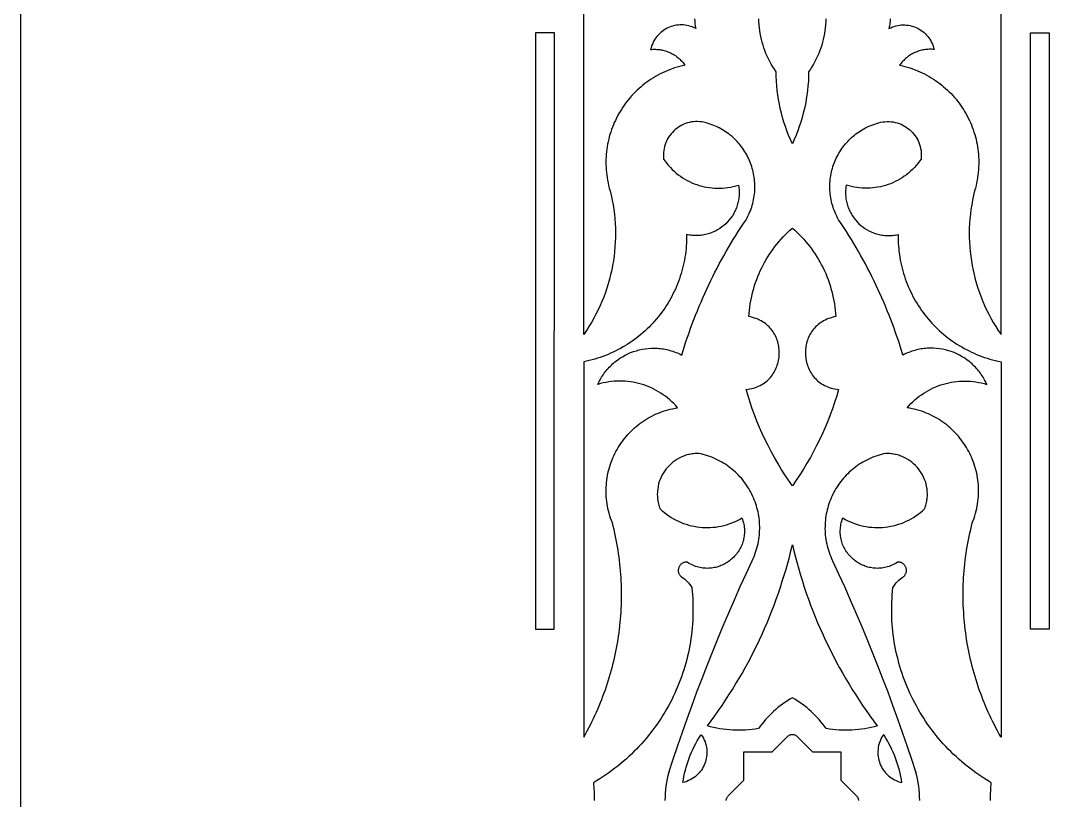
# Model space of a CAD drawing. Extents: x -149 to 151, y -466 to 434.
# Drawn here: x -149.5 to 50.5, y -15.6 to 135.9 of the extents above; entities that cross this region are included whole.
import ezdxf

# ---------------------------------------------------------------- set-up
doc = ezdxf.new("R2010")
doc.units = 0
doc.header["$MEASUREMENT"] = 0
doc.layers.add('LAYER_1', color=18, linetype='CONTINUOUS')

msp = doc.modelspace()

# ---------------------------------------------------------------- linework, layer by layer
at = {"layer": 'LAYER_1'}
for points in [[(-149.47, -465.6), (150.53, -465.6), (150.53, 434.4), (-149.47, 434.4)], [(-45.72, 133.53), (-49.39, 133.53), (-49.39, 17.65), (-45.76, 17.65)], [(46.79, 133.53), (50.46, 133.53), (50.46, 17.65), (46.83, 17.65)], [(-40.02, 69.64), (-40.02, -3.29), (-39.69, -2.7), (-39.36, -2.1), (-39.04, -1.51), (-38.73, -0.9), (-38.43, -0.3), (-38.13, 0.31), (-37.84, 0.92), (-37.56, 1.54), (-37.28, 2.16), (-37.02, 2.78), (-36.76, 3.4), (-36.51, 4.03), (-36.27, 4.65), (-36.03, 5.29), (-35.81, 5.92), (-35.59, 6.55), (-35.38, 7.19), (-35.17, 7.83), (-34.98, 8.47), (-34.79, 9.12), (-34.61, 9.76), (-34.44, 10.41), (-34.27, 11.06), (-34.12, 11.71), (-33.97, 12.37), (-33.83, 13.02), (-33.69, 13.68), (-33.57, 14.33), (-33.45, 14.99), (-33.34, 15.65), (-33.24, 16.31), (-33.15, 16.98), (-33.07, 17.64), (-32.99, 18.3), (-32.92, 18.97), (-32.86, 19.64), (-32.81, 20.3), (-32.76, 20.97), (-32.72, 21.64), (-32.7, 22.31), (-32.67, 22.98), (-32.66, 23.65), (-32.66, 24.32), (-32.66, 24.99), (-32.67, 25.66), (-32.69, 26.33), (-32.72, 27), (-32.76, 27.67), (-32.8, 28.34), (-32.85, 29.01), (-32.91, 29.68), (-32.98, 30.35), (-33.06, 31.02), (-33.14, 31.69), (-33.24, 32.36), (-33.34, 33.03), (-33.45, 33.7), (-33.57, 34.36), (-33.69, 35.03), (-33.83, 35.69), (-33.97, 36.36), (-34.12, 37.02), (-34.28, 37.68), (-34.44, 38.34), (-34.62, 38.8), (-34.79, 39.26), (-34.94, 39.73), (-35.08, 40.19), (-35.2, 40.65), (-35.31, 41.12), (-35.4, 41.58), (-35.48, 42.05), (-35.54, 42.51), (-35.6, 42.98), (-35.63, 43.44), (-35.66, 43.9), (-35.67, 44.37), (-35.67, 44.83), (-35.65, 45.28), (-35.62, 45.74), (-35.58, 46.2), (-35.53, 46.65), (-35.46, 47.1), (-35.39, 47.54), (-35.3, 47.99), (-35.19, 48.43), (-35.08, 48.86), (-34.95, 49.3), (-34.82, 49.73), (-34.67, 50.15), (-34.5, 50.57), (-34.33, 50.98), (-34.15, 51.39), (-33.95, 51.8), (-33.75, 52.2), (-33.53, 52.59), (-33.31, 52.98), (-33.07, 53.36), (-32.82, 53.73), (-32.57, 54.1), (-32.3, 54.46), (-32.02, 54.82), (-31.73, 55.16), (-31.44, 55.5), (-31.13, 55.83), (-30.81, 56.15), (-30.49, 56.47), (-30.16, 56.77), (-29.81, 57.07), (-29.46, 57.36), (-29.1, 57.64), (-28.73, 57.9), (-28.35, 58.16), (-27.97, 58.41), (-27.57, 58.65), (-27.17, 58.88), (-26.76, 59.09), (-26.35, 59.3), (-25.92, 59.49), (-25.49, 59.68), (-25.05, 59.85), (-24.6, 60.01), (-24.15, 60.15), (-23.69, 60.29), (-23.22, 60.41), (-22.74, 60.52), (-22.26, 60.61), (-21.78, 60.69), (-22.14, 61.11), (-22.51, 61.5), (-22.9, 61.88), (-23.3, 62.25), (-23.71, 62.6), (-24.13, 62.93), (-24.56, 63.24), (-25.01, 63.54), (-25.46, 63.82), (-25.92, 64.08), (-26.39, 64.33), (-26.86, 64.56), (-27.35, 64.77), (-27.84, 64.97), (-28.34, 65.14), (-28.84, 65.3), (-29.35, 65.44), (-29.86, 65.56), (-30.38, 65.66), (-30.9, 65.75), (-31.42, 65.81), (-31.95, 65.86), (-32.48, 65.89), (-33.01, 65.89), (-33.55, 65.88), (-34.08, 65.85), (-34.61, 65.8), (-35.15, 65.73), (-35.68, 65.64), (-36.21, 65.53), (-36.74, 65.4), (-37.27, 65.25), (-37.14, 65.54), (-36.99, 65.82), (-36.85, 66.1), (-36.69, 66.38), (-36.53, 66.64), (-36.37, 66.91), (-36.2, 67.16), (-36.02, 67.41), (-35.83, 67.66), (-35.64, 67.9), (-35.45, 68.13), (-35.25, 68.36), (-35.04, 68.58), (-34.83, 68.8), (-34.62, 69.01), (-34.4, 69.21), (-34.17, 69.41), (-33.94, 69.6), (-33.47, 69.97), (-32.99, 70.31), (-32.48, 70.62), (-31.97, 70.91), (-31.44, 71.17), (-30.9, 71.41), (-30.34, 71.61), (-29.78, 71.79), (-29.21, 71.95), (-28.63, 72.07), (-28.05, 72.17), (-27.46, 72.23), (-26.87, 72.27), (-26.57, 72.28), (-26.27, 72.28), (-25.97, 72.27), (-25.68, 72.26), (-25.38, 72.24), (-25.08, 72.2), (-24.78, 72.17), (-24.48, 72.12), (-24.18, 72.07), (-23.88, 72.01), (-23.59, 71.94), (-23.29, 71.86), (-22.99, 71.77), (-22.7, 71.68), (-22.41, 71.58), (-22.11, 71.47), (-21.82, 71.35), (-21.53, 71.22), (-21.25, 71.09), (-20.96, 70.95), (-20.7, 71.82), (-20.42, 72.69), (-20.14, 73.56), (-19.85, 74.43), (-19.55, 75.29), (-19.24, 76.15), (-18.92, 77.01), (-18.6, 77.87), (-18.27, 78.72), (-17.93, 79.56), (-17.58, 80.41), (-17.22, 81.25), (-16.86, 82.09), (-16.49, 82.92), (-16.11, 83.75), (-15.72, 84.58), (-15.32, 85.4), (-14.92, 86.22), (-14.51, 87.03), (-14.09, 87.84), (-13.66, 88.65), (-13.23, 89.45), (-12.79, 90.25), (-12.34, 91.05), (-11.88, 91.84), (-11.42, 92.62), (-10.94, 93.41), (-10.46, 94.18), (-9.97, 94.96), (-9.48, 95.73), (-8.98, 96.49), (-8.47, 97.25), (-8.28, 97.59), (-8.1, 97.94), (-7.93, 98.29), (-7.77, 98.64), (-7.63, 98.99), (-7.5, 99.35), (-7.37, 99.7), (-7.26, 100.06), (-7.16, 100.42), (-7.07, 100.78), (-7, 101.14), (-6.93, 101.51), (-6.87, 101.87), (-6.83, 102.23), (-6.79, 102.59), (-6.77, 102.96), (-6.75, 103.32), (-6.75, 103.68), (-6.75, 104.04), (-6.77, 104.4), (-6.8, 104.76), (-6.83, 105.12), (-6.88, 105.47), (-6.94, 105.82), (-7, 106.18), (-7.08, 106.52), (-7.16, 106.87), (-7.26, 107.22), (-7.36, 107.56), (-7.47, 107.89), (-7.59, 108.23), (-7.72, 108.56), (-7.86, 108.89), (-8.01, 109.21), (-8.17, 109.53), (-8.34, 109.85), (-8.51, 110.16), (-8.7, 110.46), (-8.89, 110.76), (-9.09, 111.06), (-9.3, 111.35), (-9.52, 111.63), (-9.74, 111.91), (-9.98, 112.19), (-10.22, 112.45), (-10.47, 112.71), (-10.73, 112.97), (-10.99, 113.21), (-11.26, 113.45), (-11.54, 113.69), (-11.83, 113.91), (-12.13, 114.13), (-12.43, 114.34), (-12.74, 114.54), (-13.06, 114.73), (-13.38, 114.92), (-13.71, 115.1), (-14.05, 115.26), (-14.39, 115.42), (-14.75, 115.57), (-15.1, 115.71), (-15.47, 115.84), (-15.84, 115.96), (-16.22, 116.07), (-16.64, 116.17), (-17.05, 116.25), (-17.47, 116.29), (-17.88, 116.32), (-18.29, 116.31), (-18.69, 116.28), (-19.08, 116.23), (-19.47, 116.15), (-19.85, 116.05), (-20.23, 115.92), (-20.59, 115.78), (-20.94, 115.61), (-21.28, 115.42), (-21.61, 115.22), (-21.93, 114.99), (-22.23, 114.75), (-22.52, 114.49), (-22.79, 114.22), (-23.05, 113.92), (-23.28, 113.62), (-23.51, 113.3), (-23.71, 112.96), (-23.89, 112.61), (-24.05, 112.25), (-24.19, 111.88), (-24.31, 111.5), (-24.4, 111.11), (-24.47, 110.71), (-24.52, 110.3), (-24.54, 109.88), (-24.53, 109.46), (-24.49, 109.03), (-24.19, 108.59), (-23.87, 108.17), (-23.53, 107.77), (-23.18, 107.38), (-22.81, 107), (-22.44, 106.65), (-22.04, 106.31), (-21.64, 105.99), (-21.23, 105.69), (-20.8, 105.4), (-20.37, 105.13), (-19.92, 104.88), (-19.47, 104.65), (-19.01, 104.44), (-18.54, 104.24), (-18.06, 104.07), (-17.58, 103.91), (-17.09, 103.77), (-16.59, 103.65), (-16.09, 103.56), (-15.59, 103.48), (-15.08, 103.42), (-14.57, 103.38), (-14.06, 103.36), (-13.54, 103.37), (-13.03, 103.39), (-12.51, 103.44), (-11.99, 103.5), (-11.48, 103.59), (-10.96, 103.7), (-10.45, 103.83), (-9.94, 103.98), (-9.89, 103.71), (-9.86, 103.44), (-9.83, 103.16), (-9.81, 102.89), (-9.81, 102.62), (-9.81, 102.35), (-9.81, 102.09), (-9.83, 101.83), (-9.86, 101.57), (-9.89, 101.31), (-9.93, 101.05), (-9.98, 100.8), (-10.04, 100.55), (-10.1, 100.3), (-10.17, 100.05), (-10.25, 99.81), (-10.34, 99.57), (-10.43, 99.34), (-10.53, 99.11), (-10.64, 98.88), (-10.75, 98.65), (-10.87, 98.43), (-11.13, 98.01), (-11.41, 97.59), (-11.72, 97.2), (-12.05, 96.83), (-12.4, 96.47), (-12.77, 96.14), (-13.16, 95.83), (-13.57, 95.54), (-13.99, 95.28), (-14.43, 95.04), (-14.66, 94.93), (-14.89, 94.83), (-15.12, 94.73), (-15.36, 94.64), (-15.6, 94.56), (-15.84, 94.49), (-16.08, 94.42), (-16.33, 94.36), (-16.58, 94.31), (-16.84, 94.26), (-17.09, 94.23), (-17.35, 94.2), (-17.61, 94.18), (-17.87, 94.16), (-18.14, 94.16), (-18.4, 94.16), (-18.67, 94.18), (-18.94, 94.2), (-19.21, 94.23), (-19.48, 94.27), (-19.75, 94.32), (-20.02, 94.37), (-20.02, 93.81), (-20.03, 93.25), (-20.05, 92.69), (-20.08, 92.14), (-20.13, 91.59), (-20.19, 91.04), (-20.26, 90.49), (-20.34, 89.95), (-20.44, 89.41), (-20.54, 88.88), (-20.66, 88.35), (-20.79, 87.82), (-20.93, 87.3), (-21.08, 86.78), (-21.24, 86.27), (-21.41, 85.76), (-21.59, 85.25), (-21.79, 84.75), (-21.99, 84.26), (-22.21, 83.77), (-22.43, 83.28), (-22.67, 82.81), (-22.91, 82.33), (-23.17, 81.87), (-23.43, 81.41), (-23.7, 80.95), (-23.99, 80.5), (-24.28, 80.06), (-24.58, 79.62), (-24.89, 79.19), (-25.22, 78.77), (-25.54, 78.36), (-25.88, 77.95), (-26.23, 77.55), (-26.58, 77.15), (-26.95, 76.77), (-27.32, 76.39), (-27.7, 76.02), (-28.09, 75.66), (-28.48, 75.3), (-28.89, 74.96), (-29.3, 74.62), (-29.72, 74.29), (-30.14, 73.97), (-30.57, 73.66), (-31.02, 73.36), (-31.46, 73.07), (-31.92, 72.78), (-32.38, 72.51), (-32.85, 72.24), (-33.32, 71.99), (-33.8, 71.74), (-34.29, 71.51), (-34.78, 71.29), (-35.28, 71.07), (-35.79, 70.87), (-36.3, 70.68), (-36.81, 70.49), (-37.33, 70.32), (-37.86, 70.16), (-38.4, 70.01), (-38.93, 69.88), (-39.48, 69.75)], [(41.09, 69.64), (41.09, -3.29), (40.76, -2.7), (40.43, -2.1), (40.11, -1.51), (39.8, -0.9), (39.49, -0.3), (39.2, 0.31), (38.91, 0.92), (38.62, 1.54), (38.35, 2.16), (38.09, 2.78), (37.83, 3.4), (37.58, 4.03), (37.33, 4.65), (37.1, 5.29), (36.87, 5.92), (36.65, 6.55), (36.44, 7.19), (36.24, 7.83), (36.04, 8.47), (35.86, 9.12), (35.68, 9.76), (35.5, 10.41), (35.34, 11.06), (35.18, 11.71), (35.03, 12.37), (34.89, 13.02), (34.76, 13.68), (34.64, 14.33), (34.52, 14.99), (34.41, 15.65), (34.31, 16.31), (34.22, 16.98), (34.13, 17.64), (34.06, 18.3), (33.99, 18.97), (33.93, 19.64), (33.87, 20.3), (33.83, 20.97), (33.79, 21.64), (33.76, 22.31), (33.74, 22.98), (33.73, 23.65), (33.72, 24.32), (33.73, 24.99), (33.74, 25.66), (33.76, 26.33), (33.79, 27), (33.82, 27.67), (33.87, 28.34), (33.92, 29.01), (33.98, 29.68), (34.05, 30.35), (34.13, 31.02), (34.21, 31.69), (34.3, 32.36), (34.4, 33.03), (34.51, 33.7), (34.63, 34.36), (34.76, 35.03), (34.89, 35.69), (35.03, 36.36), (35.19, 37.02), (35.34, 37.68), (35.51, 38.34), (35.69, 38.8), (35.86, 39.26), (36.01, 39.73), (36.14, 40.19), (36.27, 40.65), (36.37, 41.12), (36.47, 41.58), (36.55, 42.05), (36.61, 42.51), (36.66, 42.98), (36.7, 43.44), (36.72, 43.9), (36.74, 44.37), (36.73, 44.83), (36.72, 45.28), (36.69, 45.74), (36.65, 46.2), (36.6, 46.65), (36.53, 47.1), (36.45, 47.54), (36.36, 47.99), (36.26, 48.43), (36.15, 48.86), (36.02, 49.3), (35.88, 49.73), (35.73, 50.15), (35.57, 50.57), (35.4, 50.98), (35.22, 51.39), (35.02, 51.8), (34.82, 52.2), (34.6, 52.59), (34.37, 52.98), (34.14, 53.36), (33.89, 53.73), (33.63, 54.1), (33.36, 54.46), (33.09, 54.82), (32.8, 55.16), (32.5, 55.5), (32.2, 55.83), (31.88, 56.15), (31.56, 56.47), (31.22, 56.77), (30.88, 57.07), (30.53, 57.36), (30.17, 57.64), (29.8, 57.9), (29.42, 58.16), (29.04, 58.41), (28.64, 58.65), (28.24, 58.88), (27.83, 59.09), (27.41, 59.3), (26.99, 59.49), (26.56, 59.68), (26.12, 59.85), (25.67, 60.01), (25.21, 60.15), (24.75, 60.29), (24.29, 60.41), (23.81, 60.52), (23.33, 60.61), (22.84, 60.69), (23.21, 61.11), (23.58, 61.5), (23.97, 61.88), (24.37, 62.25), (24.78, 62.6), (25.2, 62.93), (25.63, 63.24), (26.07, 63.54), (26.52, 63.82), (26.98, 64.08), (27.45, 64.33), (27.93, 64.56), (28.41, 64.77), (28.9, 64.97), (29.4, 65.14), (29.91, 65.3), (30.41, 65.44), (30.93, 65.56), (31.45, 65.66), (31.97, 65.75), (32.49, 65.81), (33.02, 65.86), (33.55, 65.89), (34.08, 65.89), (34.61, 65.88), (35.15, 65.85), (35.68, 65.8), (36.21, 65.73), (36.75, 65.64), (37.28, 65.53), (37.81, 65.4), (38.34, 65.25), (38.2, 65.54), (38.06, 65.82), (37.91, 66.1), (37.76, 66.38), (37.6, 66.64), (37.43, 66.91), (37.26, 67.16), (37.08, 67.41), (36.9, 67.66), (36.71, 67.9), (36.52, 68.13), (36.32, 68.36), (36.11, 68.58), (35.9, 68.8), (35.68, 69.01), (35.46, 69.21), (35.24, 69.41), (35.01, 69.6), (34.54, 69.97), (34.05, 70.31), (33.55, 70.62), (33.03, 70.91), (32.5, 71.17), (31.96, 71.41), (31.41, 71.61), (30.85, 71.79), (30.28, 71.95), (29.7, 72.07), (29.12, 72.17), (28.53, 72.23), (27.94, 72.27), (27.64, 72.28), (27.34, 72.28), (27.04, 72.27), (26.74, 72.26), (26.44, 72.24), (26.14, 72.2), (25.84, 72.17), (25.55, 72.12), (25.25, 72.07), (24.95, 72.01), (24.65, 71.94), (24.36, 71.86), (24.06, 71.77), (23.77, 71.68), (23.47, 71.58), (23.18, 71.47), (22.89, 71.35), (22.6, 71.22), (22.31, 71.09), (22.03, 70.95), (21.76, 71.82), (21.49, 72.69), (21.2, 73.56), (20.91, 74.43), (20.61, 75.29), (20.31, 76.15), (19.99, 77.01), (19.67, 77.87), (19.33, 78.72), (18.99, 79.56), (18.65, 80.41), (18.29, 81.25), (17.93, 82.09), (17.55, 82.92), (17.17, 83.75), (16.79, 84.58), (16.39, 85.4), (15.99, 86.22), (15.58, 87.03), (15.16, 87.84), (14.73, 88.65), (14.3, 89.45), (13.85, 90.25), (13.4, 91.05), (12.95, 91.84), (12.48, 92.62), (12.01, 93.41), (11.53, 94.18), (11.04, 94.96), (10.55, 95.73), (10.04, 96.49), (9.53, 97.25), (9.34, 97.59), (9.16, 97.94), (9, 98.29), (8.84, 98.64), (8.7, 98.99), (8.56, 99.35), (8.44, 99.7), (8.33, 100.06), (8.23, 100.42), (8.14, 100.78), (8.06, 101.14), (8, 101.51), (7.94, 101.87), (7.89, 102.23), (7.86, 102.59), (7.83, 102.96), (7.82, 103.32), (7.81, 103.68), (7.82, 104.04), (7.84, 104.4), (7.86, 104.76), (7.9, 105.12), (7.95, 105.47), (8, 105.82), (8.07, 106.18), (8.14, 106.52), (8.23, 106.87), (8.32, 107.22), (8.43, 107.56), (8.54, 107.89), (8.66, 108.23), (8.79, 108.56), (8.93, 108.89), (9.08, 109.21), (9.24, 109.53), (9.41, 109.85), (9.58, 110.16), (9.76, 110.46), (9.96, 110.76), (10.16, 111.06), (10.37, 111.35), (10.58, 111.63), (10.81, 111.91), (11.04, 112.19), (11.29, 112.45), (11.54, 112.71), (11.79, 112.97), (12.06, 113.21), (12.33, 113.45), (12.61, 113.69), (12.9, 113.91), (13.19, 114.13), (13.5, 114.34), (13.81, 114.54), (14.12, 114.73), (14.45, 114.92), (14.78, 115.1), (15.12, 115.26), (15.46, 115.42), (15.81, 115.57), (16.17, 115.71), (16.54, 115.84), (16.91, 115.96), (17.28, 116.07), (17.7, 116.17), (18.12, 116.25), (18.53, 116.29), (18.95, 116.32), (19.35, 116.31), (19.75, 116.28), (20.15, 116.23), (20.54, 116.15), (20.92, 116.05), (21.29, 115.92), (21.65, 115.78), (22.01, 115.61), (22.35, 115.42), (22.68, 115.22), (22.99, 114.99), (23.3, 114.75), (23.58, 114.49), (23.86, 114.22), (24.11, 113.92), (24.35, 113.62), (24.57, 113.3), (24.77, 112.96), (24.96, 112.61), (25.12, 112.25), (25.26, 111.88), (25.37, 111.5), (25.47, 111.11), (25.54, 110.71), (25.58, 110.3), (25.6, 109.88), (25.6, 109.46), (25.56, 109.03), (25.25, 108.59), (24.93, 108.17), (24.6, 107.77), (24.25, 107.38), (23.88, 107), (23.5, 106.65), (23.11, 106.31), (22.71, 105.99), (22.29, 105.69), (21.87, 105.4), (21.43, 105.13), (20.99, 104.88), (20.54, 104.65), (20.07, 104.44), (19.6, 104.24), (19.13, 104.07), (18.64, 103.91), (18.15, 103.77), (17.66, 103.65), (17.16, 103.56), (16.66, 103.48), (16.15, 103.42), (15.64, 103.38), (15.12, 103.36), (14.61, 103.37), (14.09, 103.39), (13.58, 103.44), (13.06, 103.5), (12.54, 103.59), (12.03, 103.7), (11.51, 103.83), (11, 103.98), (10.96, 103.71), (10.92, 103.44), (10.9, 103.16), (10.88, 102.89), (10.87, 102.62), (10.87, 102.35), (10.88, 102.09), (10.9, 101.83), (10.92, 101.57), (10.96, 101.31), (11, 101.05), (11.05, 100.8), (11.1, 100.55), (11.17, 100.3), (11.24, 100.05), (11.32, 99.81), (11.4, 99.57), (11.5, 99.34), (11.6, 99.11), (11.7, 98.88), (11.82, 98.65), (11.94, 98.43), (12.2, 98.01), (12.48, 97.59), (12.79, 97.2), (13.12, 96.83), (13.47, 96.47), (13.84, 96.14), (14.23, 95.83), (14.63, 95.54), (15.06, 95.28), (15.5, 95.04), (15.73, 94.93), (15.96, 94.83), (16.19, 94.73), (16.42, 94.64), (16.66, 94.56), (16.91, 94.49), (17.15, 94.42), (17.4, 94.36), (17.65, 94.31), (17.9, 94.26), (18.16, 94.23), (18.42, 94.2), (18.68, 94.18), (18.94, 94.16), (19.2, 94.16), (19.47, 94.16), (19.73, 94.18), (20, 94.2), (20.27, 94.23), (20.54, 94.27), (20.82, 94.32), (21.09, 94.37), (21.09, 93.81), (21.1, 93.25), (21.12, 92.69), (21.15, 92.14), (21.2, 91.59), (21.26, 91.04), (21.33, 90.49), (21.41, 89.95), (21.5, 89.41), (21.61, 88.88), (21.73, 88.35), (21.85, 87.82), (21.99, 87.3), (22.14, 86.78), (22.31, 86.27), (22.48, 85.76), (22.66, 85.25), (22.85, 84.75), (23.06, 84.26), (23.27, 83.77), (23.5, 83.28), (23.73, 82.81), (23.98, 82.33), (24.23, 81.87), (24.5, 81.41), (24.77, 80.95), (25.06, 80.5), (25.35, 80.06), (25.65, 79.62), (25.96, 79.19), (26.28, 78.77), (26.61, 78.36), (26.95, 77.95), (27.3, 77.55), (27.65, 77.15), (28.01, 76.77), (28.39, 76.39), (28.77, 76.02), (29.15, 75.66), (29.55, 75.3), (29.95, 74.96), (30.36, 74.62), (30.78, 74.29), (31.21, 73.97), (31.64, 73.66), (32.08, 73.36), (32.53, 73.07), (32.98, 72.78), (33.45, 72.51), (33.91, 72.24), (34.39, 71.99), (34.87, 71.74), (35.35, 71.51), (35.85, 71.29), (36.35, 71.07), (36.85, 70.87), (37.36, 70.68), (37.88, 70.49), (38.4, 70.32), (38.93, 70.16), (39.46, 70.01), (40, 69.88), (40.54, 69.75)], [(0.53, 45.53), (-0.21, 46.6), (-0.94, 47.69), (-1.64, 48.79), (-2.31, 49.91), (-2.96, 51.04), (-3.59, 52.18), (-4.19, 53.34), (-4.76, 54.5), (-5.31, 55.69), (-5.84, 56.88), (-6.34, 58.08), (-6.82, 59.3), (-7.26, 60.52), (-7.69, 61.75), (-8.08, 63), (-8.45, 64.25), (-8.07, 64.3), (-7.7, 64.36), (-7.34, 64.44), (-6.99, 64.53), (-6.66, 64.64), (-6.33, 64.76), (-6.02, 64.89), (-5.72, 65.04), (-5.43, 65.2), (-5.15, 65.37), (-4.88, 65.55), (-4.63, 65.74), (-4.39, 65.94), (-4.16, 66.16), (-3.94, 66.38), (-3.73, 66.61), (-3.53, 66.85), (-3.35, 67.1), (-3.18, 67.35), (-3.01, 67.61), (-2.87, 67.88), (-2.73, 68.15), (-2.6, 68.43), (-2.49, 68.71), (-2.39, 69), (-2.3, 69.29), (-2.22, 69.59), (-2.16, 69.89), (-2.1, 70.19), (-2.06, 70.49), (-2.03, 70.79), (-2.01, 71.1), (-2.01, 71.4), (-2.02, 71.71), (-2.03, 72.02), (-2.07, 72.32), (-2.11, 72.62), (-2.16, 72.92), (-2.23, 73.22), (-2.31, 73.51), (-2.4, 73.81), (-2.51, 74.09), (-2.62, 74.38), (-2.75, 74.65), (-2.89, 74.93), (-3.04, 75.19), (-3.21, 75.45), (-3.39, 75.71), (-3.58, 75.95), (-3.78, 76.19), (-3.99, 76.42), (-4.22, 76.64), (-4.46, 76.85), (-4.71, 77.05), (-4.98, 77.24), (-5.25, 77.42), (-5.54, 77.59), (-5.84, 77.75), (-6.16, 77.89), (-6.49, 78.02), (-6.83, 78.14), (-7.18, 78.25), (-7.54, 78.34), (-7.92, 78.41), (-7.88, 79.03), (-7.82, 79.65), (-7.74, 80.27), (-7.65, 80.88), (-7.55, 81.49), (-7.43, 82.09), (-7.29, 82.69), (-7.14, 83.29), (-6.98, 83.88), (-6.8, 84.46), (-6.61, 85.04), (-6.4, 85.62), (-6.18, 86.19), (-5.94, 86.76), (-5.69, 87.31), (-5.43, 87.87), (-5.15, 88.41), (-4.86, 88.95), (-4.56, 89.48), (-4.25, 90), (-3.92, 90.52), (-3.57, 91.03), (-3.22, 91.53), (-2.85, 92.02), (-2.47, 92.5), (-2.08, 92.97), (-1.67, 93.44), (-1.26, 93.89), (-0.83, 94.34), (-0.38, 94.77), (0.07, 95.2), (0.53, 95.61), (1, 95.2), (1.45, 94.77), (1.89, 94.34), (2.32, 93.89), (2.74, 93.44), (3.14, 92.97), (3.54, 92.5), (3.92, 92.02), (4.29, 91.53), (4.64, 91.03), (4.98, 90.52), (5.31, 90), (5.63, 89.48), (5.93, 88.95), (6.22, 88.41), (6.5, 87.87), (6.76, 87.31), (7.01, 86.76), (7.24, 86.19), (7.47, 85.62), (7.67, 85.04), (7.87, 84.46), (8.04, 83.88), (8.21, 83.29), (8.36, 82.69), (8.49, 82.09), (8.61, 81.49), (8.72, 80.88), (8.81, 80.27), (8.88, 79.65), (8.94, 79.03), (8.99, 78.41), (8.61, 78.34), (8.24, 78.25), (7.89, 78.14), (7.55, 78.02), (7.23, 77.89), (6.91, 77.75), (6.61, 77.59), (6.32, 77.42), (6.04, 77.24), (5.78, 77.05), (5.53, 76.85), (5.29, 76.64), (5.06, 76.42), (4.84, 76.19), (4.64, 75.95), (4.45, 75.71), (4.28, 75.45), (4.11, 75.19), (3.96, 74.93), (3.82, 74.65), (3.69, 74.38), (3.57, 74.09), (3.47, 73.81), (3.38, 73.51), (3.3, 73.22), (3.23, 72.92), (3.17, 72.62), (3.13, 72.32), (3.1, 72.02), (3.08, 71.71), (3.08, 71.4), (3.08, 71.1), (3.1, 70.79), (3.13, 70.49), (3.17, 70.19), (3.22, 69.89), (3.29, 69.59), (3.37, 69.29), (3.46, 69), (3.56, 68.71), (3.67, 68.43), (3.8, 68.15), (3.93, 67.88), (4.08, 67.61), (4.24, 67.35), (4.41, 67.1), (4.6, 66.85), (4.8, 66.61), (5, 66.38), (5.22, 66.16), (5.45, 65.94), (5.7, 65.74), (5.95, 65.55), (6.22, 65.37), (6.5, 65.2), (6.79, 65.04), (7.09, 64.89), (7.4, 64.76), (7.72, 64.64), (8.06, 64.53), (8.41, 64.44), (8.77, 64.36), (9.14, 64.3), (9.52, 64.25), (9.15, 63), (8.75, 61.75), (8.33, 60.52), (7.88, 59.3), (7.41, 58.08), (6.91, 56.88), (6.38, 55.69), (5.83, 54.5), (5.25, 53.34), (4.65, 52.18), (4.03, 51.04), (3.38, 49.91), (2.7, 48.79), (2, 47.69), (1.28, 46.6)], [(0.53, 4.36), (0.04, 4.07), (-0.44, 3.77), (-0.91, 3.45), (-1.37, 3.13), (-1.82, 2.79), (-2.26, 2.44), (-2.69, 2.08), (-3.11, 1.7), (-3.51, 1.32), (-3.91, 0.93), (-4.3, 0.52), (-4.67, 0.11), (-5.04, -0.32), (-5.39, -0.75), (-5.73, -1.2), (-6.06, -1.65), (-6.68, -1.74), (-7.3, -1.82), (-7.93, -1.88), (-8.55, -1.92), (-9.17, -1.95), (-9.8, -1.96), (-10.42, -1.95), (-11.05, -1.93), (-11.67, -1.89), (-12.29, -1.83), (-12.91, -1.75), (-13.53, -1.66), (-14.15, -1.55), (-14.76, -1.43), (-15.37, -1.28), (-15.98, -1.12), (-15.24, -0.14), (-14.52, 0.85), (-13.82, 1.85), (-13.13, 2.86), (-12.45, 3.87), (-11.78, 4.9), (-11.13, 5.93), (-10.49, 6.97), (-9.86, 8.02), (-9.25, 9.08), (-8.65, 10.15), (-8.07, 11.22), (-7.5, 12.3), (-6.95, 13.39), (-6.4, 14.49), (-5.88, 15.59), (-5.36, 16.7), (-4.87, 17.82), (-4.38, 18.94), (-3.91, 20.07), (-3.46, 21.21), (-3.02, 22.35), (-2.6, 23.5), (-2.19, 24.65), (-1.79, 25.81), (-1.42, 26.98), (-1.05, 28.15), (-0.7, 29.33), (-0.37, 30.51), (-0.05, 31.7), (0.25, 32.89), (0.53, 34.09), (0.82, 32.89), (1.12, 31.7), (1.44, 30.51), (1.77, 29.33), (2.12, 28.15), (2.48, 26.98), (2.86, 25.81), (3.25, 24.65), (3.66, 23.5), (4.09, 22.35), (4.53, 21.21), (4.98, 20.07), (5.45, 18.94), (5.93, 17.82), (6.43, 16.7), (6.94, 15.59), (7.47, 14.49), (8.01, 13.39), (8.57, 12.3), (9.14, 11.22), (9.72, 10.15), (10.32, 9.08), (10.93, 8.02), (11.56, 6.97), (12.19, 5.93), (12.85, 4.9), (13.51, 3.87), (14.19, 2.86), (14.88, 1.85), (15.59, 0.85), (16.31, -0.14), (17.04, -1.12), (16.44, -1.28), (15.83, -1.43), (15.21, -1.55), (14.6, -1.66), (13.98, -1.75), (13.36, -1.83), (12.74, -1.89), (12.11, -1.93), (11.49, -1.95), (10.86, -1.96), (10.24, -1.95), (9.62, -1.92), (8.99, -1.88), (8.37, -1.82), (7.75, -1.74), (7.13, -1.65), (6.8, -1.2), (6.46, -0.75), (6.1, -0.32), (5.74, 0.11), (5.36, 0.52), (4.98, 0.93), (4.58, 1.32), (4.17, 1.7), (3.75, 2.08), (3.33, 2.44), (2.89, 2.79), (2.44, 3.13), (1.98, 3.45), (1.5, 3.77), (1.02, 4.07)], [(-20.75, -12.12), (-20.65, -11.52), (-20.54, -10.92), (-20.41, -10.33), (-20.26, -9.73), (-20.1, -9.14), (-19.93, -8.56), (-19.73, -7.97), (-19.52, -7.4), (-19.3, -6.82), (-19.06, -6.25), (-18.8, -5.69), (-18.53, -5.13), (-18.24, -4.57), (-17.94, -4.03), (-17.62, -3.49), (-17.28, -2.95), (-17.16, -2.86), (-16.94, -3.19), (-16.75, -3.53), (-16.58, -3.87), (-16.44, -4.22), (-16.32, -4.57), (-16.23, -4.93), (-16.16, -5.29), (-16.11, -5.65), (-16.08, -6.01), (-16.08, -6.37), (-16.09, -6.72), (-16.13, -7.08), (-16.19, -7.43), (-16.27, -7.77), (-16.37, -8.12), (-16.49, -8.45), (-16.63, -8.78), (-16.78, -9.09), (-16.96, -9.4), (-17.15, -9.7), (-17.36, -9.99), (-17.59, -10.26), (-17.84, -10.52), (-18.1, -10.77), (-18.38, -11), (-18.67, -11.22), (-18.98, -11.42), (-19.31, -11.6), (-19.65, -11.76), (-20, -11.9), (-20.37, -12.02)], [(21.82, -12.12), (21.72, -11.52), (21.61, -10.92), (21.48, -10.33), (21.33, -9.73), (21.17, -9.14), (20.99, -8.56), (20.8, -7.97), (20.59, -7.4), (20.37, -6.82), (20.13, -6.25), (19.87, -5.69), (19.6, -5.13), (19.31, -4.57), (19.01, -4.03), (18.69, -3.49), (18.35, -2.95), (18.22, -2.86), (18.01, -3.19), (17.82, -3.53), (17.65, -3.87), (17.51, -4.22), (17.39, -4.57), (17.3, -4.93), (17.22, -5.29), (17.18, -5.65), (17.15, -6.01), (17.14, -6.37), (17.16, -6.72), (17.2, -7.08), (17.26, -7.43), (17.34, -7.77), (17.44, -8.12), (17.55, -8.45), (17.69, -8.78), (17.85, -9.09), (18.02, -9.4), (18.22, -9.7), (18.43, -9.99), (18.66, -10.26), (18.9, -10.52), (19.17, -10.77), (19.45, -11), (19.74, -11.22), (20.05, -11.42), (20.37, -11.6), (20.71, -11.76), (21.07, -11.9), (21.44, -12.02)]]:
    msp.add_lwpolyline(points, close=True, dxfattribs=at)
for points in [[(-18.48, 136.3), (-18.45, 135.82), (-18.4, 135.34), (-18.33, 134.87), (-18.25, 134.39), (-18.58, 134.55), (-18.92, 134.7), (-19.26, 134.81), (-19.61, 134.91), (-19.95, 134.99), (-20.3, 135.04), (-20.65, 135.08), (-20.99, 135.09), (-21.34, 135.08), (-21.68, 135.06), (-22.02, 135.02), (-22.35, 134.95), (-22.69, 134.87), (-23.01, 134.77), (-23.33, 134.65), (-23.64, 134.52), (-23.94, 134.37), (-24.24, 134.2), (-24.52, 134.02), (-24.8, 133.82), (-25.06, 133.6), (-25.31, 133.37), (-25.55, 133.12), (-25.78, 132.86), (-25.99, 132.59), (-26.19, 132.3), (-26.37, 132), (-26.54, 131.69), (-26.68, 131.36), (-26.81, 131.02), (-26.92, 130.67), (-27.02, 130.31), (-26.77, 130.33), (-26.53, 130.35), (-26.28, 130.35), (-26.04, 130.35), (-25.8, 130.34), (-25.55, 130.32), (-25.31, 130.29), (-25.08, 130.26), (-24.84, 130.22), (-24.61, 130.17), (-24.37, 130.11), (-24.14, 130.04), (-23.92, 129.97), (-23.69, 129.89), (-23.47, 129.8), (-23.25, 129.71), (-23.04, 129.6), (-22.83, 129.49), (-22.62, 129.38), (-22.41, 129.25), (-22.21, 129.12), (-22.02, 128.99), (-21.83, 128.84), (-21.64, 128.69), (-21.46, 128.54), (-21.28, 128.37), (-21.11, 128.2), (-20.94, 128.03), (-20.78, 127.85), (-20.62, 127.66), (-20.47, 127.46), (-20.33, 127.26), (-20.84, 127.15), (-21.35, 127.02), (-21.85, 126.88), (-22.35, 126.73), (-22.84, 126.56), (-23.32, 126.39), (-23.79, 126.2), (-24.26, 126), (-24.72, 125.79), (-25.17, 125.56), (-25.61, 125.33), (-26.05, 125.08), (-26.48, 124.83), (-26.9, 124.56), (-27.31, 124.29), (-27.72, 124), (-28.11, 123.71), (-28.5, 123.4), (-28.88, 123.09), (-29.25, 122.77), (-29.61, 122.44), (-29.96, 122.09), (-30.3, 121.75), (-30.64, 121.39), (-30.96, 121.02), (-31.28, 120.65), (-31.58, 120.27), (-31.88, 119.89), (-32.16, 119.49), (-32.44, 119.09), (-32.7, 118.68), (-32.96, 118.27), (-33.2, 117.85), (-33.43, 117.42), (-33.66, 116.99), (-33.87, 116.55), (-34.07, 116.11), (-34.26, 115.66), (-34.44, 115.2), (-34.61, 114.75), (-34.76, 114.28), (-34.91, 113.82), (-35.04, 113.34), (-35.16, 112.87), (-35.27, 112.39), (-35.37, 111.91), (-35.45, 111.42), (-35.53, 110.93), (-35.58, 110.44), (-35.63, 109.95), (-35.67, 109.45), (-35.69, 108.95), (-35.7, 108.45), (-35.69, 107.95), (-35.67, 107.45), (-35.64, 106.94), (-35.6, 106.44), (-35.54, 105.93), (-35.47, 105.42), (-35.38, 104.92), (-35.28, 104.41), (-35.17, 103.9), (-35.04, 103.39), (-34.9, 102.88), (-34.68, 101.98), (-34.49, 101.07), (-34.32, 100.16), (-34.18, 99.25), (-34.06, 98.34), (-33.97, 97.43), (-33.9, 96.51), (-33.86, 95.6), (-33.85, 94.68), (-33.85, 93.77), (-33.88, 92.86), (-33.94, 91.95), (-34.02, 91.05), (-34.12, 90.14), (-34.25, 89.24), (-34.4, 88.35), (-34.58, 87.45), (-34.78, 86.57), (-35, 85.69), (-35.25, 84.81), (-35.52, 83.94), (-35.81, 83.08), (-36.13, 82.22), (-36.47, 81.38), (-36.84, 80.54), (-37.22, 79.71), (-37.63, 78.89), (-38.06, 78.08), (-38.52, 77.28), (-39, 76.49), (-39.5, 75.71), (-40.02, 74.94), (-40.02, 138.05)], [(19.54, 136.3), (19.52, 135.82), (19.47, 135.34), (19.4, 134.87), (19.31, 134.39), (19.65, 134.55), (19.99, 134.7), (20.33, 134.81), (20.67, 134.91), (21.02, 134.99), (21.37, 135.04), (21.71, 135.08), (22.06, 135.09), (22.41, 135.08), (22.75, 135.06), (23.09, 135.02), (23.42, 134.95), (23.75, 134.87), (24.08, 134.77), (24.39, 134.65), (24.71, 134.52), (25.01, 134.37), (25.3, 134.2), (25.59, 134.02), (25.87, 133.82), (26.13, 133.6), (26.38, 133.37), (26.62, 133.12), (26.85, 132.86), (27.06, 132.59), (27.26, 132.3), (27.44, 132), (27.6, 131.69), (27.75, 131.36), (27.88, 131.02), (27.99, 130.67), (28.08, 130.31), (27.84, 130.33), (27.59, 130.35), (27.35, 130.35), (27.1, 130.35), (26.86, 130.34), (26.62, 130.32), (26.38, 130.29), (26.14, 130.26), (25.91, 130.22), (25.67, 130.17), (25.44, 130.11), (25.21, 130.04), (24.98, 129.97), (24.76, 129.89), (24.54, 129.8), (24.32, 129.71), (24.1, 129.6), (23.89, 129.49), (23.68, 129.38), (23.48, 129.25), (23.28, 129.12), (23.08, 128.99), (22.89, 128.84), (22.71, 128.69), (22.52, 128.54), (22.35, 128.37), (22.17, 128.2), (22.01, 128.03), (21.84, 127.85), (21.69, 127.66), (21.54, 127.46), (21.39, 127.26), (21.91, 127.15), (22.42, 127.02), (22.92, 126.88), (23.41, 126.73), (23.9, 126.56), (24.38, 126.39), (24.86, 126.2), (25.32, 126), (25.78, 125.79), (26.24, 125.56), (26.68, 125.33), (27.12, 125.08), (27.54, 124.83), (27.97, 124.56), (28.38, 124.29), (28.78, 124), (29.18, 123.71), (29.57, 123.4), (29.94, 123.09), (30.31, 122.77), (30.68, 122.44), (31.03, 122.09), (31.37, 121.75), (31.7, 121.39), (32.03, 121.02), (32.34, 120.65), (32.65, 120.27), (32.94, 119.89), (33.23, 119.49), (33.5, 119.09), (33.77, 118.68), (34.02, 118.27), (34.27, 117.85), (34.5, 117.42), (34.72, 116.99), (34.94, 116.55), (35.14, 116.11), (35.33, 115.66), (35.51, 115.2), (35.67, 114.75), (35.83, 114.28), (35.97, 113.82), (36.11, 113.34), (36.23, 112.87), (36.34, 112.39), (36.43, 111.91), (36.52, 111.42), (36.59, 110.93), (36.65, 110.44), (36.7, 109.95), (36.73, 109.45), (36.76, 108.95), (36.76, 108.45), (36.76, 107.95), (36.74, 107.45), (36.71, 106.94), (36.67, 106.44), (36.61, 105.93), (36.54, 105.42), (36.45, 104.92), (36.35, 104.41), (36.24, 103.9), (36.11, 103.39), (35.96, 102.88), (35.75, 101.98), (35.55, 101.07), (35.39, 100.16), (35.25, 99.25), (35.13, 98.34), (35.04, 97.43), (34.97, 96.51), (34.93, 95.6), (34.91, 94.68), (34.92, 93.77), (34.95, 92.86), (35.01, 91.95), (35.09, 91.05), (35.19, 90.14), (35.32, 89.24), (35.47, 88.35), (35.65, 87.45), (35.85, 86.57), (36.07, 85.69), (36.32, 84.81), (36.59, 83.94), (36.88, 83.08), (37.2, 82.22), (37.54, 81.38), (37.9, 80.54), (38.29, 79.71), (38.7, 78.89), (39.13, 78.08), (39.59, 77.28), (40.06, 76.49), (40.56, 75.71), (41.09, 74.94), (41.09, 138.05)], [(7.06, 136.26), (7.04, 135.68), (7, 135.11), (6.94, 134.54), (6.87, 133.98), (6.78, 133.41), (6.67, 132.85), (6.54, 132.29), (6.4, 131.74), (6.24, 131.18), (6.06, 130.64), (5.86, 130.1), (5.65, 129.56), (5.42, 129.03), (5.18, 128.5), (4.92, 127.99), (4.64, 127.47), (4.34, 126.97), (4.03, 126.47), (3.7, 125.99), (3.68, 125.08), (3.64, 124.18), (3.57, 123.28), (3.48, 122.38), (3.36, 121.49), (3.22, 120.6), (3.06, 119.71), (2.87, 118.83), (2.66, 117.95), (2.43, 117.08), (2.17, 116.22), (1.89, 115.36), (1.58, 114.51), (1.26, 113.67), (0.91, 112.84), (0.53, 112.01), (0.16, 112.84), (-0.19, 113.67), (-0.52, 114.51), (-0.82, 115.36), (-1.1, 116.22), (-1.36, 117.08), (-1.6, 117.95), (-1.81, 118.83), (-1.99, 119.71), (-2.16, 120.6), (-2.3, 121.49), (-2.41, 122.38), (-2.5, 123.28), (-2.57, 124.18), (-2.61, 125.08), (-2.63, 125.99), (-2.96, 126.47), (-3.27, 126.97), (-3.57, 127.47), (-3.85, 127.99), (-4.11, 128.5), (-4.36, 129.03), (-4.59, 129.56), (-4.8, 130.1), (-4.99, 130.64), (-5.17, 131.18), (-5.33, 131.74), (-5.48, 132.29), (-5.6, 132.85), (-5.71, 133.41), (-5.8, 133.98), (-5.88, 134.54), (-5.93, 135.11), (-5.97, 135.68), (-6, 136.26)], [(-24.17, -15.6), (-24.15, -14.9), (-24.11, -14.2), (-24.04, -13.5), (-23.96, -12.81), (-23.86, -12.11), (-23.73, -11.42), (-23.59, -10.73), (-23.43, -10.05), (-23.47, -10.19), (-22.61, -7.56), (-21.73, -4.94), (-20.83, -2.33), (-19.9, 0.28), (-18.96, 2.88), (-18, 5.48), (-17.02, 8.06), (-16.01, 10.64), (-14.99, 13.21), (-13.95, 15.77), (-12.89, 18.33), (-11.81, 20.87), (-10.71, 23.41), (-9.59, 25.94), (-8.44, 28.46), (-7.28, 30.97), (-7.1, 31.38), (-6.92, 31.79), (-6.76, 32.2), (-6.61, 32.61), (-6.47, 33.03), (-6.35, 33.44), (-6.24, 33.86), (-6.14, 34.28), (-6.05, 34.7), (-5.98, 35.12), (-5.92, 35.53), (-5.88, 35.95), (-5.84, 36.37), (-5.82, 36.79), (-5.81, 37.2), (-5.81, 37.62), (-5.82, 38.03), (-5.85, 38.45), (-5.88, 38.86), (-5.93, 39.27), (-5.99, 39.67), (-6.06, 40.08), (-6.14, 40.48), (-6.23, 40.88), (-6.34, 41.27), (-6.45, 41.67), (-6.58, 42.05), (-6.71, 42.44), (-6.86, 42.82), (-7.01, 43.2), (-7.18, 43.57), (-7.36, 43.94), (-7.54, 44.3), (-7.74, 44.65), (-7.95, 45.01), (-8.16, 45.35), (-8.39, 45.69), (-8.62, 46.03), (-8.87, 46.35), (-9.12, 46.68), (-9.38, 46.99), (-9.65, 47.3), (-9.93, 47.6), (-10.22, 47.89), (-10.52, 48.17), (-10.83, 48.45), (-11.14, 48.72), (-11.46, 48.98), (-11.79, 49.23), (-12.13, 49.47), (-12.48, 49.71), (-12.83, 49.93), (-13.2, 50.15), (-13.57, 50.35), (-13.94, 50.55), (-14.33, 50.73), (-14.72, 50.9), (-15.12, 51.07), (-15.52, 51.22), (-15.94, 51.36), (-16.36, 51.49), (-16.78, 51.61), (-17.22, 51.72), (-17.66, 51.81), (-17.92, 51.81), (-18.18, 51.8), (-18.43, 51.79), (-18.69, 51.76), (-18.94, 51.73), (-19.19, 51.69), (-19.43, 51.64), (-19.67, 51.59), (-19.91, 51.53), (-20.15, 51.46), (-20.38, 51.39), (-20.61, 51.3), (-21.05, 51.12), (-21.48, 50.91), (-21.9, 50.67), (-22.29, 50.41), (-22.67, 50.13), (-23.03, 49.83), (-23.37, 49.51), (-23.7, 49.17), (-24, 48.81), (-24.28, 48.43), (-24.53, 48.04), (-24.77, 47.64), (-24.98, 47.22), (-25.16, 46.79), (-25.32, 46.34), (-25.45, 45.89), (-25.56, 45.43), (-25.64, 44.96), (-25.69, 44.48), (-25.7, 44.24), (-25.71, 44), (-25.71, 43.76), (-25.7, 43.52), (-25.68, 43.27), (-25.66, 43.03), (-25.63, 42.78), (-25.59, 42.54), (-25.54, 42.29), (-25.48, 42.04), (-25.42, 41.8), (-25.34, 41.55), (-25.26, 41.3), (-25.17, 41.06), (-24.76, 40.69), (-24.34, 40.33), (-23.91, 40), (-23.46, 39.69), (-23.01, 39.39), (-22.54, 39.12), (-22.07, 38.87), (-21.59, 38.64), (-21.1, 38.42), (-20.6, 38.23), (-20.1, 38.06), (-19.59, 37.91), (-19.08, 37.78), (-18.56, 37.67), (-18.04, 37.58), (-17.52, 37.51), (-16.99, 37.46), (-16.47, 37.43), (-15.94, 37.43), (-15.41, 37.44), (-14.88, 37.48), (-14.35, 37.53), (-13.83, 37.61), (-13.3, 37.71), (-12.78, 37.83), (-12.26, 37.97), (-11.75, 38.14), (-11.24, 38.32), (-10.74, 38.53), (-10.24, 38.76), (-9.75, 39.01), (-9.27, 39.28), (-9.16, 38.98), (-9.07, 38.67), (-8.98, 38.37), (-8.92, 38.07), (-8.86, 37.77), (-8.82, 37.48), (-8.79, 37.18), (-8.78, 36.89), (-8.77, 36.6), (-8.78, 36.31), (-8.8, 36.03), (-8.83, 35.74), (-8.87, 35.47), (-8.93, 35.19), (-8.99, 34.92), (-9.07, 34.66), (-9.15, 34.39), (-9.25, 34.14), (-9.35, 33.88), (-9.46, 33.64), (-9.59, 33.39), (-9.72, 33.16), (-9.86, 32.92), (-10.01, 32.7), (-10.17, 32.48), (-10.33, 32.26), (-10.51, 32.05), (-10.69, 31.85), (-10.87, 31.66), (-11.07, 31.47), (-11.27, 31.29), (-11.48, 31.12), (-11.69, 30.95), (-11.91, 30.79), (-12.14, 30.64), (-12.37, 30.5), (-12.6, 30.37), (-12.84, 30.24), (-13.09, 30.13), (-13.34, 30.02), (-13.59, 29.92), (-13.84, 29.83), (-14.11, 29.75), (-14.37, 29.69), (-14.64, 29.63), (-14.9, 29.58), (-15.18, 29.54), (-15.45, 29.51), (-15.73, 29.5), (-16, 29.49), (-16.28, 29.5), (-16.56, 29.51), (-16.85, 29.54), (-17.13, 29.58), (-17.41, 29.64), (-17.69, 29.7), (-17.97, 29.78), (-18.26, 29.87), (-18.54, 29.98), (-18.82, 30.09), (-19.1, 30.22), (-19.38, 30.37), (-19.65, 30.53), (-19.93, 30.7), (-20.07, 30.7), (-20.21, 30.69), (-20.34, 30.68), (-20.47, 30.65), (-20.59, 30.61), (-20.71, 30.56), (-20.82, 30.51), (-20.93, 30.44), (-21.02, 30.37), (-21.12, 30.29), (-21.2, 30.21), (-21.28, 30.11), (-21.35, 30.02), (-21.42, 29.92), (-21.47, 29.81), (-21.52, 29.7), (-21.56, 29.59), (-21.6, 29.47), (-21.62, 29.35), (-21.64, 29.23), (-21.64, 29.11), (-21.64, 28.99), (-21.63, 28.87), (-21.61, 28.75), (-21.57, 28.63), (-21.53, 28.51), (-21.48, 28.4), (-21.42, 28.29), (-21.35, 28.18), (-21.26, 28.07), (-21.17, 27.97), (-21.06, 27.88), (-20.75, 27.67), (-20.46, 27.45), (-20.18, 27.22), (-19.91, 26.96), (-19.67, 26.69), (-19.43, 26.41), (-19.22, 26.11), (-19.03, 25.79), (-18.95, 25.08), (-18.89, 24.36), (-18.84, 23.64), (-18.81, 22.93), (-18.79, 22.21), (-18.78, 21.5), (-18.78, 20.79), (-18.8, 20.08), (-18.83, 19.37), (-18.87, 18.67), (-18.93, 17.97), (-19, 17.27), (-19.08, 16.57), (-19.18, 15.87), (-19.28, 15.18), (-19.4, 14.49), (-19.53, 13.8), (-19.68, 13.12), (-19.83, 12.44), (-20, 11.76), (-20.18, 11.09), (-20.37, 10.42), (-20.57, 9.75), (-20.79, 9.09), (-21.02, 8.44), (-21.25, 7.78), (-21.5, 7.14), (-21.77, 6.49), (-22.04, 5.86), (-22.32, 5.22), (-22.62, 4.6), (-22.92, 3.97), (-23.24, 3.36), (-23.57, 2.75), (-23.91, 2.14), (-24.26, 1.54), (-24.62, 0.95), (-24.99, 0.37), (-25.37, -0.21), (-25.77, -0.79), (-26.17, -1.35), (-26.58, -1.91), (-27.01, -2.47), (-27.44, -3.01), (-27.88, -3.55), (-28.34, -4.08), (-28.8, -4.6), (-29.28, -5.11), (-29.76, -5.62), (-30.25, -6.12), (-30.76, -6.61), (-31.27, -7.09), (-31.79, -7.56), (-32.32, -8.03), (-32.86, -8.48), (-33.41, -8.93), (-33.97, -9.36), (-34.54, -9.79), (-35.12, -10.21), (-35.7, -10.62), (-36.3, -11.01), (-36.9, -11.4), (-37.52, -11.78), (-38.14, -12.15), (-38.09, -12.56), (-38.06, -12.98), (-38.03, -13.4), (-38.01, -13.82), (-38, -14.25), (-37.99, -14.69), (-38, -15.14), (-38.01, -15.6)], [(39.07, -15.6), (39.06, -15.14), (39.06, -14.69), (39.06, -14.25), (39.08, -13.82), (39.1, -13.4), (39.13, -12.98), (39.16, -12.56), (39.2, -12.15), (38.58, -11.78), (37.97, -11.4), (37.37, -11.01), (36.77, -10.62), (36.18, -10.21), (35.61, -9.79), (35.04, -9.36), (34.48, -8.93), (33.93, -8.48), (33.39, -8.03), (32.86, -7.56), (32.34, -7.09), (31.82, -6.61), (31.32, -6.12), (30.83, -5.62), (30.34, -5.11), (29.87, -4.6), (29.41, -4.08), (28.95, -3.55), (28.51, -3.01), (28.07, -2.47), (27.65, -1.91), (27.24, -1.35), (26.83, -0.79), (26.44, -0.21), (26.06, 0.37), (25.69, 0.95), (25.33, 1.54), (24.98, 2.14), (24.64, 2.75), (24.31, 3.36), (23.99, 3.97), (23.68, 4.6), (23.39, 5.22), (23.11, 5.86), (22.83, 6.49), (22.57, 7.14), (22.32, 7.78), (22.08, 8.44), (21.86, 9.09), (21.64, 9.75), (21.44, 10.42), (21.25, 11.09), (21.07, 11.76), (20.9, 12.44), (20.74, 13.12), (20.6, 13.8), (20.47, 14.49), (20.35, 15.18), (20.24, 15.87), (20.15, 16.57), (20.07, 17.27), (20, 17.97), (19.94, 18.67), (19.9, 19.37), (19.87, 20.08), (19.85, 20.79), (19.84, 21.5), (19.85, 22.21), (19.87, 22.93), (19.91, 23.64), (19.96, 24.36), (20.02, 25.08), (20.09, 25.79), (20.29, 26.11), (20.5, 26.41), (20.73, 26.69), (20.98, 26.96), (21.25, 27.22), (21.53, 27.45), (21.82, 27.67), (22.13, 27.88), (22.24, 27.97), (22.33, 28.07), (22.41, 28.18), (22.49, 28.29), (22.55, 28.4), (22.6, 28.51), (22.64, 28.63), (22.67, 28.75), (22.69, 28.87), (22.71, 28.99), (22.71, 29.11), (22.7, 29.23), (22.69, 29.35), (22.66, 29.47), (22.63, 29.59), (22.59, 29.7), (22.54, 29.81), (22.48, 29.92), (22.42, 30.02), (22.35, 30.11), (22.27, 30.21), (22.18, 30.29), (22.09, 30.37), (21.99, 30.44), (21.89, 30.51), (21.78, 30.56), (21.66, 30.61), (21.54, 30.65), (21.41, 30.68), (21.28, 30.69), (21.14, 30.7), (20.99, 30.7), (20.72, 30.53), (20.44, 30.37), (20.17, 30.22), (19.89, 30.09), (19.61, 29.98), (19.32, 29.87), (19.04, 29.78), (18.76, 29.7), (18.48, 29.64), (18.19, 29.58), (17.91, 29.54), (17.63, 29.51), (17.35, 29.5), (17.07, 29.49), (16.79, 29.5), (16.52, 29.51), (16.24, 29.54), (15.97, 29.58), (15.7, 29.63), (15.44, 29.69), (15.17, 29.75), (14.91, 29.83), (14.65, 29.92), (14.4, 30.02), (14.15, 30.13), (13.91, 30.24), (13.67, 30.37), (13.43, 30.5), (13.2, 30.64), (12.98, 30.79), (12.76, 30.95), (12.54, 31.12), (12.34, 31.29), (12.14, 31.47), (11.94, 31.66), (11.75, 31.85), (11.57, 32.05), (11.4, 32.26), (11.23, 32.48), (11.08, 32.7), (10.93, 32.92), (10.79, 33.16), (10.65, 33.39), (10.53, 33.64), (10.42, 33.88), (10.31, 34.14), (10.22, 34.39), (10.13, 34.66), (10.06, 34.92), (9.99, 35.19), (9.94, 35.47), (9.9, 35.74), (9.87, 36.03), (9.85, 36.31), (9.84, 36.6), (9.84, 36.89), (9.86, 37.18), (9.89, 37.48), (9.93, 37.77), (9.98, 38.07), (10.05, 38.37), (10.13, 38.67), (10.23, 38.98), (10.34, 39.28), (10.82, 39.01), (11.31, 38.76), (11.81, 38.53), (12.31, 38.32), (12.82, 38.14), (13.33, 37.97), (13.85, 37.83), (14.37, 37.71), (14.89, 37.61), (15.42, 37.53), (15.95, 37.48), (16.47, 37.44), (17, 37.43), (17.53, 37.43), (18.06, 37.46), (18.59, 37.51), (19.11, 37.58), (19.63, 37.67), (20.15, 37.78), (20.66, 37.91), (21.17, 38.06), (21.67, 38.23), (22.17, 38.42), (22.65, 38.64), (23.14, 38.87), (23.61, 39.12), (24.07, 39.39), (24.53, 39.69), (24.97, 40), (25.41, 40.33), (25.83, 40.69), (26.24, 41.06), (26.33, 41.3), (26.41, 41.55), (26.48, 41.8), (26.55, 42.04), (26.61, 42.29), (26.65, 42.54), (26.69, 42.78), (26.73, 43.03), (26.75, 43.27), (26.77, 43.52), (26.78, 43.76), (26.78, 44), (26.76, 44.48), (26.71, 44.96), (26.63, 45.43), (26.52, 45.89), (26.39, 46.34), (26.23, 46.79), (26.04, 47.22), (25.83, 47.64), (25.6, 48.04), (25.34, 48.43), (25.06, 48.81), (24.76, 49.17), (24.44, 49.51), (24.1, 49.83), (23.74, 50.13), (23.36, 50.41), (22.96, 50.67), (22.55, 50.91), (22.12, 51.12), (21.9, 51.21), (21.67, 51.3), (21.44, 51.39), (21.21, 51.46), (20.98, 51.53), (20.74, 51.59), (20.5, 51.64), (20.25, 51.69), (20, 51.73), (19.75, 51.76), (19.5, 51.79), (19.24, 51.8), (18.98, 51.81), (18.72, 51.81), (18.28, 51.72), (17.85, 51.61), (17.42, 51.49), (17, 51.36), (16.59, 51.22), (16.19, 51.07), (15.79, 50.9), (15.39, 50.73), (15.01, 50.55), (14.63, 50.35), (14.26, 50.15), (13.9, 49.93), (13.55, 49.71), (13.2, 49.47), (12.86, 49.23), (12.53, 48.98), (12.21, 48.72), (11.89, 48.45), (11.59, 48.17), (11.29, 47.89), (11, 47.6), (10.72, 47.3), (10.45, 46.99), (10.19, 46.68), (9.93, 46.35), (9.69, 46.03), (9.45, 45.69), (9.23, 45.35), (9.01, 45.01), (8.81, 44.65), (8.61, 44.3), (8.42, 43.94), (8.25, 43.57), (8.08, 43.2), (7.93, 42.82), (7.78, 42.44), (7.64, 42.05), (7.52, 41.67), (7.4, 41.27), (7.3, 40.88), (7.21, 40.48), (7.13, 40.08), (7.06, 39.67), (7, 39.27), (6.95, 38.86), (6.91, 38.45), (6.89, 38.03), (6.88, 37.62), (6.87, 37.2), (6.89, 36.79), (6.91, 36.37), (6.94, 35.95), (6.99, 35.53), (7.05, 35.12), (7.12, 34.7), (7.21, 34.28), (7.3, 33.86), (7.41, 33.44), (7.54, 33.03), (7.67, 32.61), (7.82, 32.2), (7.99, 31.79), (8.16, 31.38), (8.35, 30.97), (9.51, 28.46), (10.65, 25.94), (11.77, 23.41), (12.87, 20.87), (13.96, 18.33), (15.02, 15.77), (16.06, 13.21), (17.08, 10.64), (18.08, 8.06), (19.07, 5.48), (20.03, 2.88), (20.97, 0.28), (21.89, -2.33), (22.79, -4.94), (23.68, -7.56), (24.54, -10.19), (24.49, -10.05), (24.66, -10.73), (24.8, -11.42), (24.92, -12.11), (25.03, -12.81), (25.11, -13.5), (25.17, -14.2), (25.21, -14.9), (25.23, -15.6)], [(-12.31, -15.6), (-12.3, -15.48), (-12.28, -15.36), (-12.25, -15.24), (-12.21, -15.13), (-12.16, -15.01), (-12.1, -14.91), (-12.02, -14.81), (-11.94, -14.71), (-8.91, -11.68), (-8.91, -6.15), (-3.38, -6.15), (-0.35, -3.13), (-0.26, -3.04), (-0.16, -2.97), (-0.05, -2.9), (0.06, -2.85), (0.18, -2.81), (0.29, -2.78), (0.41, -2.76), (0.53, -2.76), (0.65, -2.76), (0.77, -2.78), (0.89, -2.81), (1.01, -2.85), (1.12, -2.9), (1.22, -2.97), (1.33, -3.04), (1.42, -3.13), (4.45, -6.15), (9.98, -6.15), (9.98, -11.68), (13.01, -14.71), (13.09, -14.81), (13.17, -14.91), (13.23, -15.01), (13.28, -15.13), (13.32, -15.24), (13.35, -15.36), (13.37, -15.48), (13.37, -15.6)]]:
    msp.add_lwpolyline(points, dxfattribs=at)

doc.saveas('drawing.dxf')
